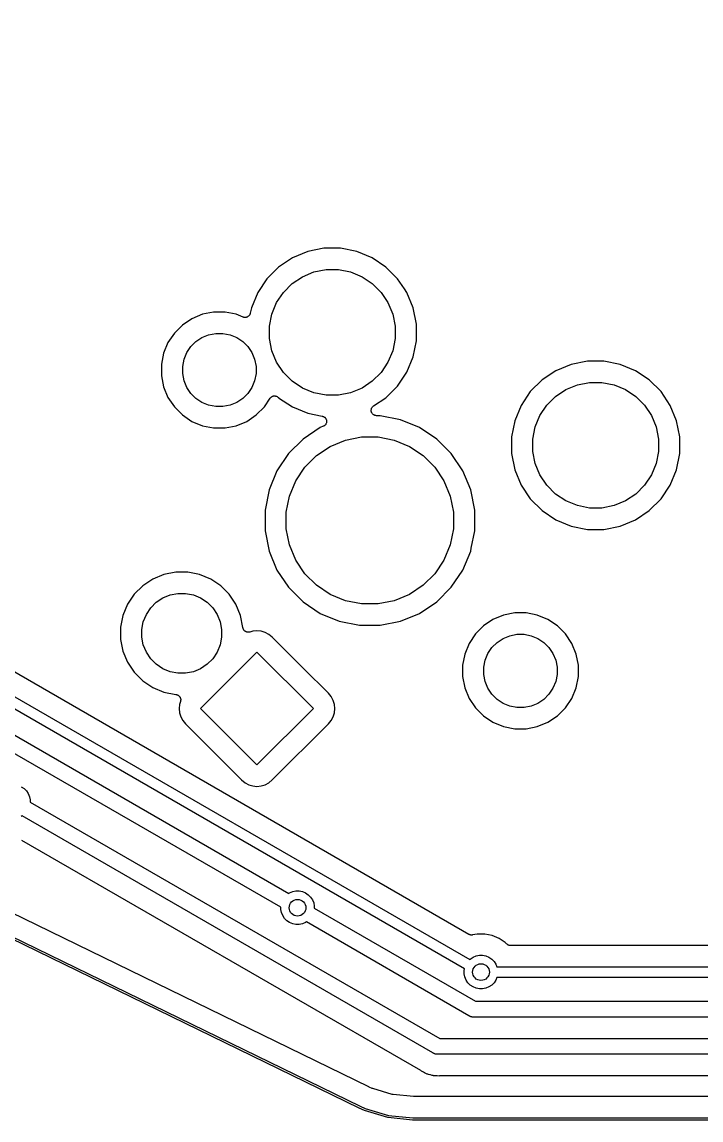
# Model space of a CAD drawing. Extents: x 0.5 to 11.2, y -6.4 to -1.8.
# Drawn here: x 4.519 to 5.157, y -6.359 to -5.327 of the extents above; entities that cross this region are included whole.
import ezdxf

# ---------------------------------------------------------------- set-up
doc = ezdxf.new("R2010")
doc.units = 0
doc.header["$MEASUREMENT"] = 0
doc.layers.add('BLACK', color=7, linetype='CONTINUOUS')

msp = doc.modelspace()

# ---------------------------------------------------------------- linework, layer by layer
at = {"layer": 'BLACK', "linetype": 'CONTINUOUS'}
for p, q in [((4.83538, -6.34811), (0.55714, -4.26134)), ((0.55808, -4.25961), (4.83618, -6.34631)), ((4.8445, -6.32811), (2.81071, -5.3361)), ((4.80231, -5.53987), (4.78704, -5.54291)), ((4.81788, -5.53987), (4.80231, -5.53987)), ((4.83315, -5.54291), (4.81788, -5.53987)), ((4.77265, -5.54887), (4.7597, -5.55752)), ((4.78704, -5.54291), (4.77265, -5.54887)), ((4.84754, -5.54887), (4.83315, -5.54291)), ((4.86049, -5.55752), (4.84754, -5.54887)), ((4.7597, -5.55752), (4.74869, -5.56853)), ((4.78212, -5.56659), (4.79287, -5.56214)), ((4.79287, -5.56214), (4.80428, -5.55987)), ((4.80428, -5.55987), (4.81591, -5.55987)), ((4.81591, -5.55987), (4.82732, -5.56214)), ((4.82732, -5.56214), (4.83807, -5.56659)), ((4.8715, -5.56853), (4.86049, -5.55752)), ((4.74869, -5.56853), (4.74004, -5.58148)), ((4.76422, -5.58128), (4.77245, -5.57305)), ((4.77245, -5.57305), (4.78212, -5.56659)), ((4.83807, -5.56659), (4.84774, -5.57305)), ((4.84774, -5.57305), (4.85597, -5.58128)), ((4.87787, -5.57807), (4.8715, -5.56853)), ((4.74004, -5.58148), (4.73408, -5.59586)), ((4.75776, -5.59095), (4.76422, -5.58128)), ((4.85597, -5.58128), (4.86243, -5.59095)), ((4.88015, -5.58148), (4.87787, -5.57807)), ((4.88611, -5.59586), (4.88015, -5.58148)), ((4.75331, -5.6017), (4.75776, -5.59095)), ((4.86243, -5.59095), (4.86688, -5.6017)), ((4.68815, -5.60192), (4.67824, -5.60603)), ((4.69867, -5.59983), (4.68815, -5.60192)), ((4.70939, -5.59983), (4.69867, -5.59983)), ((4.71991, -5.60192), (4.70939, -5.59983)), ((4.72626, -5.60455), (4.71991, -5.60192)), ((4.7309, -5.60412), (4.73048, -5.60434)), ((4.73092, -5.60411), (4.7309, -5.60412)), ((4.73093, -5.6041), (4.73092, -5.60411)), ((4.7313, -5.6038), (4.73093, -5.6041)), ((4.73167, -5.60351), (4.7313, -5.6038)), ((4.73168, -5.60349), (4.73167, -5.60351)), ((4.73169, -5.60349), (4.73168, -5.60349)), ((4.73199, -5.60312), (4.73169, -5.60349)), ((4.73229, -5.60276), (4.73199, -5.60312)), ((4.7323, -5.60275), (4.73229, -5.60276)), ((4.73231, -5.60273), (4.7323, -5.60275)), ((4.73253, -5.60232), (4.73231, -5.60273)), ((4.73276, -5.6019), (4.73253, -5.60232)), ((4.73277, -5.60189), (4.73276, -5.6019)), ((4.73278, -5.60188), (4.73277, -5.60189)), ((4.73291, -5.60143), (4.73278, -5.60188)), ((4.73306, -5.60098), (4.73291, -5.60143)), ((4.73307, -5.60095), (4.73306, -5.60098)), ((4.73408, -5.59586), (4.73307, -5.60091)), ((4.73307, -5.60091), (4.73307, -5.60094)), ((4.73307, -5.60094), (4.73307, -5.60095)), ((4.73307, -5.60095), (4.73307, -5.60095)), ((4.75104, -5.61311), (4.75331, -5.6017)), ((4.86688, -5.6017), (4.86915, -5.61311)), ((4.88915, -5.61114), (4.88611, -5.59586)), ((4.66932, -5.61199), (4.66174, -5.61957)), ((4.67824, -5.60603), (4.66932, -5.61199)), ((4.72671, -5.60469), (4.72626, -5.60455)), ((4.72716, -5.60483), (4.72671, -5.60469)), ((4.72718, -5.60483), (4.72716, -5.60483)), ((4.72719, -5.60483), (4.72718, -5.60483)), ((4.72766, -5.60488), (4.72719, -5.60483)), ((4.72813, -5.60493), (4.72766, -5.60488)), ((4.72815, -5.60493), (4.72813, -5.60493)), ((4.72816, -5.60493), (4.72815, -5.60493)), ((4.72863, -5.60489), (4.72816, -5.60493)), ((4.7291, -5.60484), (4.72863, -5.60489)), ((4.72912, -5.60484), (4.7291, -5.60484)), ((4.72913, -5.60484), (4.72912, -5.60484)), ((4.72958, -5.6047), (4.72913, -5.60484)), ((4.73004, -5.60457), (4.72958, -5.6047)), ((4.73005, -5.60456), (4.73004, -5.60457)), ((4.73007, -5.60456), (4.73005, -5.60456)), ((4.73048, -5.60434), (4.73007, -5.60456)), ((4.75104, -5.62474), (4.75104, -5.61311)), ((4.86915, -5.61311), (4.86915, -5.62474)), ((4.88915, -5.62671), (4.88915, -5.61114)), ((4.66174, -5.61957), (4.65578, -5.62849)), ((4.68207, -5.62752), (4.68771, -5.62375)), ((4.68771, -5.62375), (4.69398, -5.62115)), ((4.69398, -5.62115), (4.70064, -5.61983)), ((4.70064, -5.61983), (4.70742, -5.61983)), ((4.70742, -5.61983), (4.71408, -5.62115)), ((4.71408, -5.62115), (4.72035, -5.62375)), ((4.72035, -5.62375), (4.72599, -5.62752)), ((4.75331, -5.63615), (4.75104, -5.62474)), ((4.86915, -5.62474), (4.86688, -5.63615)), ((4.65578, -5.62849), (4.65167, -5.6384)), ((4.6735, -5.63796), (4.67727, -5.63232)), ((4.67727, -5.63232), (4.68207, -5.62752)), ((4.72599, -5.62752), (4.73079, -5.63232)), ((4.73079, -5.63232), (4.73456, -5.63796)), ((4.88611, -5.64198), (4.88915, -5.62671)), ((4.65167, -5.6384), (4.64958, -5.64892)), ((4.66958, -5.65089), (4.6709, -5.64423)), ((4.6709, -5.64423), (4.6735, -5.63796)), ((4.73456, -5.63796), (4.73715, -5.64423)), ((4.73715, -5.64423), (4.73848, -5.65089)), ((4.75776, -5.6469), (4.75331, -5.63615)), ((4.86688, -5.63615), (4.86243, -5.6469)), ((4.88015, -5.65637), (4.88611, -5.64198)), ((4.64958, -5.64892), (4.64958, -5.65964)), ((4.66958, -5.65767), (4.66958, -5.65089)), ((4.73848, -5.65089), (4.73848, -5.65767)), ((4.76422, -5.65657), (4.75776, -5.6469)), ((4.86243, -5.6469), (4.85597, -5.65657)), ((5.02014, -5.65493), (5.00719, -5.66358)), ((5.03452, -5.64897), (5.02014, -5.65493)), ((5.0498, -5.64593), (5.03452, -5.64897)), ((5.06537, -5.64593), (5.0498, -5.64593)), ((5.08064, -5.64897), (5.06537, -5.64593)), ((5.09503, -5.65493), (5.08064, -5.64897)), ((5.10798, -5.66358), (5.09503, -5.65493)), ((4.64958, -5.65964), (4.65167, -5.67016)), ((4.6709, -5.66433), (4.66958, -5.65767)), ((4.6735, -5.6706), (4.6709, -5.66433)), ((4.73715, -5.66433), (4.73456, -5.6706)), ((4.73848, -5.65767), (4.73715, -5.66433)), ((4.77245, -5.66479), (4.76422, -5.65657)), ((4.78212, -5.67126), (4.77245, -5.66479)), ((4.84774, -5.66479), (4.83807, -5.67126)), ((4.85597, -5.65657), (4.84774, -5.66479)), ((4.8715, -5.66932), (4.88015, -5.65637)), ((5.00719, -5.66358), (4.99618, -5.67459)), ((5.04036, -5.6682), (5.05177, -5.66593)), ((5.05177, -5.66593), (5.0634, -5.66593)), ((5.0634, -5.66593), (5.07481, -5.6682)), ((5.11899, -5.67459), (5.10798, -5.66358)), ((4.65167, -5.67016), (4.65578, -5.68007)), ((4.67727, -5.67624), (4.6735, -5.6706)), ((4.68207, -5.68104), (4.67727, -5.67624)), ((4.73079, -5.67624), (4.72599, -5.68104)), ((4.73456, -5.6706), (4.73079, -5.67624)), ((4.79287, -5.67571), (4.78212, -5.67126)), ((4.80428, -5.67798), (4.79287, -5.67571)), ((4.82732, -5.67571), (4.81591, -5.67798)), ((4.83807, -5.67126), (4.82732, -5.67571)), ((4.86049, -5.68033), (4.8715, -5.66932)), ((4.99618, -5.67459), (4.98752, -5.68754)), ((5.01994, -5.67912), (5.02961, -5.67265)), ((5.02961, -5.67265), (5.04036, -5.6682)), ((5.07481, -5.6682), (5.08556, -5.67265)), ((5.08556, -5.67265), (5.09523, -5.67912)), ((5.12764, -5.68754), (5.11899, -5.67459)), ((4.65578, -5.68007), (4.66174, -5.68899)), ((4.68771, -5.68481), (4.68207, -5.68104)), ((4.69398, -5.6874), (4.68771, -5.68481)), ((4.72035, -5.68481), (4.71408, -5.6874)), ((4.72599, -5.68104), (4.72035, -5.68481)), ((4.74632, -5.68899), (4.75176, -5.68084)), ((4.75176, -5.68084), (4.75179, -5.68081)), ((4.75179, -5.68081), (4.7518, -5.68079)), ((4.75179, -5.68081), (4.75179, -5.68081)), ((4.75179, -5.68081), (4.75179, -5.68081)), ((4.7518, -5.68079), (4.75211, -5.68042)), ((4.75211, -5.68042), (4.75241, -5.68006)), ((4.75241, -5.68006), (4.75242, -5.68005)), ((4.75242, -5.68005), (4.75243, -5.68004)), ((4.75243, -5.68004), (4.7528, -5.67974)), ((4.7528, -5.67974), (4.75317, -5.67945)), ((4.75317, -5.67945), (4.75318, -5.67944)), ((4.75318, -5.67944), (4.75319, -5.67943)), ((4.75319, -5.67943), (4.75361, -5.67921)), ((4.75361, -5.67921), (4.75403, -5.67899)), ((4.75403, -5.67899), (4.75405, -5.67899)), ((4.75405, -5.67899), (4.75406, -5.67898)), ((4.75406, -5.67898), (4.75452, -5.67885)), ((4.75452, -5.67885), (4.75497, -5.67871)), ((4.75497, -5.67871), (4.75498, -5.67871)), ((4.75498, -5.67871), (4.755, -5.67871)), ((4.755, -5.67871), (4.75547, -5.67867)), ((4.75547, -5.67867), (4.75594, -5.67862)), ((4.75594, -5.67862), (4.75595, -5.67862)), ((4.75595, -5.67862), (4.75597, -5.67862)), ((4.75597, -5.67862), (4.75644, -5.67867)), ((4.75644, -5.67867), (4.75691, -5.67872)), ((4.75691, -5.67872), (4.75692, -5.67872)), ((4.75692, -5.67872), (4.75694, -5.67873)), ((4.75694, -5.67873), (4.75739, -5.67887)), ((4.75739, -5.67887), (4.75784, -5.67901)), ((4.75784, -5.67901), (4.75786, -5.67901)), ((4.75786, -5.67901), (4.75787, -5.67902)), ((4.75787, -5.67902), (4.75829, -5.67924)), ((4.75829, -5.67924), (4.7587, -5.67947)), ((4.7587, -5.67947), (4.75871, -5.67948)), ((4.75871, -5.67948), (4.75873, -5.67948)), ((4.75873, -5.67948), (4.75909, -5.67978)), ((4.75909, -5.67978), (4.75946, -5.68009)), ((4.75946, -5.68009), (4.7597, -5.68033)), ((4.7597, -5.68033), (4.77265, -5.68898)), ((4.81591, -5.67798), (4.80428, -5.67798)), ((4.84895, -5.68804), (4.86049, -5.68033)), ((5.01171, -5.68734), (5.01994, -5.67912)), ((5.09523, -5.67912), (5.10345, -5.68734)), ((4.66174, -5.68899), (4.66932, -5.69657)), ((4.66932, -5.69657), (4.67824, -5.70253)), ((4.70064, -5.68873), (4.69398, -5.6874)), ((4.70742, -5.68873), (4.70064, -5.68873)), ((4.71408, -5.6874), (4.70742, -5.68873)), ((4.72982, -5.70253), (4.73874, -5.69657)), ((4.73874, -5.69657), (4.74632, -5.68899)), ((4.77265, -5.68898), (4.78704, -5.69494)), ((4.78704, -5.69494), (4.80078, -5.69767)), ((4.84672, -5.69216), (4.84677, -5.69169)), ((4.84672, -5.69217), (4.84672, -5.69216)), ((4.84672, -5.69218), (4.84672, -5.69217)), ((4.84677, -5.69266), (4.84672, -5.69218)), ((4.84677, -5.69169), (4.84682, -5.69121)), ((4.84681, -5.69314), (4.84677, -5.69266)), ((4.84681, -5.69315), (4.84681, -5.69314)), ((4.84681, -5.69314), (4.84681, -5.69314)), ((4.84695, -5.69362), (4.84681, -5.69315)), ((4.84682, -5.6912), (4.84683, -5.69119)), ((4.84682, -5.69121), (4.84682, -5.6912)), ((4.84683, -5.69119), (4.84697, -5.69073)), ((4.84709, -5.69407), (4.84695, -5.69362)), ((4.84697, -5.69073), (4.84711, -5.69027)), ((4.84709, -5.69408), (4.84709, -5.69407)), ((4.84732, -5.69451), (4.84709, -5.69408)), ((4.84709, -5.69408), (4.84709, -5.69408)), ((4.84711, -5.69026), (4.84735, -5.68983)), ((4.84711, -5.69027), (4.84711, -5.69026)), ((4.84711, -5.69027), (4.84711, -5.69027)), ((4.84754, -5.69494), (4.84732, -5.69451)), ((4.84735, -5.68983), (4.84757, -5.68941)), ((4.84755, -5.69495), (4.84754, -5.69494)), ((4.84754, -5.69494), (4.84754, -5.69494)), ((4.84785, -5.69532), (4.84755, -5.69495)), ((4.84757, -5.68941), (4.84758, -5.68941)), ((4.84758, -5.6894), (4.84789, -5.68903)), ((4.84758, -5.68941), (4.84758, -5.6894)), ((4.84815, -5.6957), (4.84785, -5.69532)), ((4.84789, -5.68903), (4.84819, -5.68866)), ((4.84816, -5.6957), (4.84815, -5.6957)), ((4.84816, -5.69571), (4.84816, -5.6957)), ((4.84853, -5.69602), (4.84816, -5.69571)), ((4.84819, -5.68866), (4.8482, -5.68866)), ((4.8482, -5.68865), (4.84857, -5.68835)), ((4.8482, -5.68866), (4.8482, -5.68865)), ((4.8489, -5.69633), (4.84853, -5.69602)), ((4.84857, -5.68835), (4.84895, -5.68804)), ((4.84891, -5.69633), (4.8489, -5.69633)), ((4.8489, -5.69633), (4.8489, -5.69633)), ((4.84934, -5.69657), (4.84891, -5.69633)), ((4.84975, -5.6968), (4.84934, -5.69657)), ((4.84976, -5.6968), (4.84975, -5.6968)), ((4.84977, -5.6968), (4.84976, -5.6968)), ((4.85022, -5.69694), (4.84977, -5.6968)), ((4.85068, -5.69709), (4.85022, -5.69694)), ((4.85069, -5.69709), (4.85068, -5.69709)), ((4.8507, -5.69709), (4.85069, -5.69709)), ((4.85117, -5.69714), (4.8507, -5.69709)), ((4.85165, -5.6972), (4.85117, -5.69714)), ((4.98752, -5.68754), (4.98156, -5.70193)), ((5.0008, -5.70776), (5.00525, -5.69702)), ((5.00525, -5.69702), (5.01171, -5.68734)), ((5.10345, -5.68734), (5.10992, -5.69702)), ((5.10992, -5.69702), (5.11437, -5.70776)), ((5.1336, -5.70193), (5.12764, -5.68754)), ((4.67824, -5.70253), (4.68815, -5.70663)), ((4.68815, -5.70663), (4.69867, -5.70873)), ((4.70939, -5.70873), (4.71991, -5.70663)), ((4.71991, -5.70663), (4.72982, -5.70253)), ((4.80171, -5.7072), (4.79879, -5.70841)), ((4.80078, -5.69767), (4.80084, -5.69769)), ((4.80084, -5.69769), (4.80084, -5.69769)), ((4.80084, -5.69769), (4.80084, -5.69769)), ((4.80084, -5.69769), (4.80085, -5.69769)), ((4.80085, -5.69769), (4.80131, -5.69784)), ((4.80131, -5.69784), (4.80177, -5.69798)), ((4.80172, -5.7072), (4.80171, -5.7072)), ((4.80171, -5.7072), (4.80171, -5.7072)), ((4.80171, -5.7072), (4.80171, -5.7072)), ((4.80214, -5.70697), (4.80172, -5.7072)), ((4.80177, -5.69798), (4.80177, -5.69798)), ((4.80177, -5.69798), (4.80178, -5.69798)), ((4.80178, -5.69798), (4.8022, -5.69822)), ((4.80257, -5.70675), (4.80214, -5.70697)), ((4.8022, -5.69822), (4.80262, -5.69845)), ((4.80258, -5.70674), (4.80257, -5.70674)), ((4.80257, -5.70674), (4.80257, -5.70675)), ((4.80296, -5.70643), (4.80258, -5.70674)), ((4.80262, -5.69845), (4.80263, -5.69845)), ((4.80263, -5.69845), (4.80263, -5.69846)), ((4.80263, -5.69846), (4.803, -5.69876)), ((4.80333, -5.70613), (4.80296, -5.70643)), ((4.803, -5.69876), (4.80337, -5.69907)), ((4.80334, -5.70612), (4.80333, -5.70612)), ((4.80333, -5.70612), (4.80333, -5.70613)), ((4.80364, -5.70575), (4.80334, -5.70612)), ((4.80337, -5.69907), (4.80338, -5.69908)), ((4.80338, -5.69908), (4.80338, -5.69908)), ((4.80338, -5.69908), (4.80368, -5.69946)), ((4.80395, -5.70538), (4.80364, -5.70575)), ((4.80368, -5.69946), (4.80399, -5.69983)), ((4.80396, -5.70537), (4.80395, -5.70537)), ((4.80395, -5.70537), (4.80395, -5.70538)), ((4.80418, -5.70495), (4.80396, -5.70537)), ((4.80399, -5.69983), (4.80399, -5.69984)), ((4.80399, -5.69984), (4.80399, -5.69984)), ((4.80399, -5.69984), (4.80421, -5.70027)), ((4.80441, -5.70452), (4.80418, -5.70495)), ((4.80421, -5.70027), (4.80444, -5.7007)), ((4.80442, -5.70451), (4.80441, -5.70452)), ((4.80456, -5.70405), (4.80442, -5.70451)), ((4.80442, -5.70451), (4.80442, -5.70451)), ((4.80444, -5.7007), (4.80444, -5.7007)), ((4.80444, -5.7007), (4.80444, -5.70071)), ((4.80444, -5.70071), (4.80458, -5.70117)), ((4.8047, -5.70359), (4.80456, -5.70405)), ((4.80458, -5.70117), (4.80472, -5.70163)), ((4.80471, -5.70358), (4.8047, -5.70358)), ((4.8047, -5.70358), (4.8047, -5.70359)), ((4.80476, -5.70309), (4.80471, -5.70358)), ((4.80472, -5.70163), (4.80472, -5.70164)), ((4.80472, -5.70164), (4.80472, -5.70165)), ((4.80472, -5.70165), (4.80476, -5.70211)), ((4.80476, -5.70211), (4.80481, -5.7026)), ((4.80481, -5.70262), (4.80476, -5.70309)), ((4.80481, -5.7026), (4.80481, -5.70261)), ((4.80481, -5.70261), (4.80481, -5.70262)), ((4.85167, -5.6972), (4.85165, -5.6972)), ((4.85172, -5.6972), (4.85167, -5.6972)), ((4.85167, -5.6972), (4.85167, -5.6972)), ((4.85167, -5.6972), (4.85167, -5.6972)), ((4.85515, -5.6972), (4.85172, -5.6972)), ((4.87418, -5.70098), (4.85515, -5.6972)), ((4.89211, -5.70841), (4.87418, -5.70098)), ((4.98156, -5.70193), (4.97853, -5.7172)), ((5.13664, -5.7172), (5.1336, -5.70193)), ((4.69867, -5.70873), (4.70939, -5.70873)), ((4.79879, -5.70841), (4.78266, -5.71919)), ((4.82255, -5.72022), (4.83772, -5.7172)), ((4.83772, -5.7172), (4.85318, -5.7172)), ((4.85318, -5.7172), (4.86835, -5.72022)), ((4.90824, -5.71919), (4.89211, -5.70841)), ((4.97853, -5.7172), (4.97853, -5.73278)), ((4.99853, -5.71917), (5.0008, -5.70776)), ((5.11437, -5.70776), (5.11664, -5.71917)), ((5.13664, -5.73278), (5.13664, -5.7172)), ((4.78266, -5.71919), (4.76894, -5.73291)), ((4.79541, -5.73472), (4.80827, -5.72613)), ((4.80827, -5.72613), (4.82255, -5.72022)), ((4.86835, -5.72022), (4.88263, -5.72613)), ((4.88263, -5.72613), (4.89549, -5.73472)), ((4.9093, -5.72025), (4.90824, -5.71919)), ((4.92196, -5.73291), (4.9093, -5.72025)), ((4.99853, -5.73081), (4.99853, -5.71917)), ((5.11664, -5.71917), (5.11664, -5.73081)), ((4.76894, -5.73291), (4.75816, -5.74904)), ((4.78448, -5.74566), (4.79541, -5.73472)), ((4.89549, -5.73472), (4.90642, -5.74566)), ((4.93274, -5.74904), (4.92196, -5.73291)), ((4.97853, -5.73278), (4.98156, -5.74805)), ((5.0008, -5.74221), (4.99853, -5.73081)), ((5.11664, -5.73081), (5.11437, -5.74221)), ((5.1336, -5.74805), (5.13664, -5.73278)), ((4.77588, -5.75852), (4.78448, -5.74566)), ((4.90642, -5.74566), (4.91502, -5.75852)), ((4.98156, -5.74805), (4.98752, -5.76244)), ((5.00525, -5.75296), (5.0008, -5.74221)), ((5.11437, -5.74221), (5.10992, -5.75296)), ((5.12764, -5.76244), (5.1336, -5.74805)), ((4.75816, -5.74904), (4.75074, -5.76697)), ((4.76997, -5.7728), (4.77588, -5.75852)), ((4.91502, -5.75852), (4.92093, -5.7728)), ((4.94016, -5.76697), (4.93274, -5.74904)), ((5.01171, -5.76263), (5.00525, -5.75296)), ((5.10992, -5.75296), (5.10345, -5.76263)), ((4.75074, -5.76697), (4.74695, -5.786)), ((4.94395, -5.786), (4.94016, -5.76697)), ((4.98752, -5.76244), (4.99618, -5.77538)), ((5.01994, -5.77086), (5.01171, -5.76263)), ((5.10345, -5.76263), (5.09523, -5.77086)), ((5.11899, -5.77538), (5.12764, -5.76244)), ((4.76695, -5.78797), (4.76997, -5.7728)), ((4.92093, -5.7728), (4.92395, -5.78797)), ((4.99618, -5.77538), (5.00719, -5.7864)), ((5.02961, -5.77732), (5.01994, -5.77086)), ((5.04036, -5.78177), (5.02961, -5.77732)), ((5.08556, -5.77732), (5.07481, -5.78177)), ((5.09523, -5.77086), (5.08556, -5.77732)), ((5.10798, -5.7864), (5.11899, -5.77538)), ((4.14842, -5.78782), (4.76926, -6.14626)), ((4.74695, -5.786), (4.74695, -5.8054)), ((4.76695, -5.80343), (4.76695, -5.78797)), ((4.92395, -5.78797), (4.92395, -5.80343)), ((4.94395, -5.8054), (4.94395, -5.786)), ((5.00719, -5.7864), (5.02014, -5.79505)), ((5.05177, -5.78404), (5.04036, -5.78177)), ((5.0634, -5.78404), (5.05177, -5.78404)), ((5.07481, -5.78177), (5.0634, -5.78404)), ((5.09503, -5.79505), (5.10798, -5.7864)), ((5.02014, -5.79505), (5.03452, -5.80101)), ((5.08064, -5.80101), (5.09503, -5.79505)), ((4.76176, -6.15925), (4.14093, -5.80081)), ((4.74695, -5.8054), (4.75074, -5.82443)), ((4.76997, -5.8186), (4.76695, -5.80343)), ((4.92395, -5.80343), (4.92093, -5.8186)), ((4.94069, -5.8218), (4.94395, -5.8054)), ((5.03452, -5.80101), (5.0498, -5.80404)), ((5.0498, -5.80404), (5.06537, -5.80404)), ((5.06537, -5.80404), (5.08064, -5.80101)), ((4.77588, -5.83288), (4.76997, -5.8186)), ((4.92093, -5.8186), (4.91502, -5.83288)), ((4.75074, -5.82443), (4.75816, -5.84236)), ((4.93274, -5.84236), (4.94016, -5.82443)), ((4.94016, -5.82443), (4.94069, -5.8218)), ((4.94069, -5.8218), (4.94069, -5.8218)), ((4.29614, -5.83699), (4.93937, -6.20836)), ((4.78448, -5.84574), (4.77588, -5.83288)), ((4.91502, -5.83288), (4.90642, -5.84574)), ((4.9344, -6.21703), (4.29116, -5.84566)), ((4.64144, -5.85081), (4.63202, -5.8571)), ((4.6519, -5.84648), (4.64144, -5.85081)), ((4.66301, -5.84427), (4.6519, -5.84648)), ((4.67434, -5.84427), (4.66301, -5.84427)), ((4.68545, -5.84648), (4.67434, -5.84427)), ((4.69591, -5.85081), (4.68545, -5.84648)), ((4.70533, -5.8571), (4.69591, -5.85081)), ((4.75816, -5.84236), (4.76894, -5.85849)), ((4.79541, -5.85667), (4.78448, -5.84574)), ((4.90642, -5.84574), (4.89549, -5.85667)), ((4.92196, -5.85849), (4.93274, -5.84236)), ((4.63202, -5.8571), (4.62401, -5.86511)), ((4.71334, -5.86511), (4.70533, -5.8571)), ((4.76894, -5.85849), (4.78266, -5.87221)), ((4.80827, -5.86527), (4.79541, -5.85667)), ((4.89549, -5.85667), (4.88263, -5.86527)), ((4.90824, -5.87221), (4.92196, -5.85849)), ((4.62401, -5.86511), (4.61772, -5.87453)), ((4.63955, -5.87786), (4.64477, -5.87264)), ((4.64477, -5.87264), (4.65091, -5.86853)), ((4.65091, -5.86853), (4.65773, -5.86571)), ((4.65773, -5.86571), (4.66498, -5.86427)), ((4.66498, -5.86427), (4.67237, -5.86427)), ((4.67237, -5.86427), (4.67961, -5.86571)), ((4.67961, -5.86571), (4.68644, -5.86853)), ((4.68644, -5.86853), (4.69258, -5.87264)), ((4.69258, -5.87264), (4.6978, -5.87786)), ((4.71963, -5.87453), (4.71334, -5.86511)), ((4.78266, -5.87221), (4.79879, -5.88299)), ((4.82255, -5.87118), (4.80827, -5.86527)), ((4.83772, -5.8742), (4.82255, -5.87118)), ((4.86835, -5.87118), (4.85318, -5.8742)), ((4.88263, -5.86527), (4.86835, -5.87118)), ((4.89211, -5.88299), (4.90824, -5.87221)), ((4.61772, -5.87453), (4.61338, -5.88499)), ((4.63544, -5.884), (4.63955, -5.87786)), ((4.6978, -5.87786), (4.70191, -5.884)), ((4.72396, -5.88499), (4.71963, -5.87453)), ((4.85318, -5.8742), (4.83772, -5.8742)), ((4.98151, -5.88267), (4.97099, -5.88476)), ((4.99223, -5.88267), (4.98151, -5.88267)), ((5.00275, -5.88476), (4.99223, -5.88267)), ((4.61338, -5.88499), (4.61117, -5.8961)), ((4.63117, -5.89807), (4.63261, -5.89083)), ((4.63261, -5.89083), (4.63544, -5.884)), ((4.70191, -5.884), (4.70473, -5.89083)), ((4.70473, -5.89083), (4.70617, -5.89807)), ((4.72619, -5.89621), (4.72396, -5.88499)), ((4.79879, -5.88299), (4.81672, -5.89041)), ((4.81672, -5.89041), (4.83575, -5.8942)), ((4.85515, -5.8942), (4.87418, -5.89041)), ((4.87418, -5.89041), (4.89211, -5.88299)), ((4.96108, -5.88887), (4.95216, -5.89483)), ((4.97099, -5.88476), (4.96108, -5.88887)), ((5.01266, -5.88887), (5.00275, -5.88476)), ((5.02158, -5.89483), (5.01266, -5.88887)), ((4.93844, -6.18472), (4.44518, -5.89994)), ((4.61117, -5.8961), (4.61117, -5.90743)), ((4.63117, -5.90546), (4.63117, -5.89807)), ((4.70617, -5.89807), (4.70617, -5.90546)), ((4.72619, -5.89627), (4.72619, -5.89621)), ((4.72624, -5.89652), (4.72619, -5.89627)), ((4.72627, -5.89678), (4.72624, -5.89652)), ((4.72634, -5.897), (4.72627, -5.89678)), ((4.72638, -5.89723), (4.72634, -5.897)), ((4.72648, -5.89747), (4.72638, -5.89723)), ((4.72655, -5.89771), (4.72648, -5.89747)), ((4.72666, -5.89792), (4.72655, -5.89771)), ((4.72675, -5.89813), (4.72666, -5.89792)), ((4.72689, -5.89835), (4.72675, -5.89813)), ((4.72701, -5.89858), (4.72689, -5.89835)), ((4.72715, -5.89875), (4.72701, -5.89858)), ((4.72728, -5.89895), (4.72715, -5.89875)), ((4.72746, -5.89913), (4.72728, -5.89895)), ((4.72763, -5.89933), (4.72746, -5.89913)), ((4.7278, -5.89948), (4.72763, -5.89933)), ((4.72796, -5.89964), (4.7278, -5.89948)), ((4.72818, -5.89979), (4.72796, -5.89964)), ((4.72838, -5.89995), (4.72818, -5.89979)), ((4.72858, -5.90006), (4.72838, -5.89995)), ((4.72877, -5.90019), (4.72858, -5.90006)), ((4.72901, -5.9003), (4.72877, -5.90019)), ((4.72924, -5.90042), (4.72901, -5.9003)), ((4.72946, -5.90049), (4.72924, -5.90042)), ((4.72967, -5.90058), (4.72946, -5.90049)), ((4.72992, -5.90063), (4.72967, -5.90058)), ((4.73017, -5.90071), (4.72992, -5.90063)), ((4.7304, -5.90073), (4.73017, -5.90071)), ((4.73062, -5.90078), (4.7304, -5.90073)), ((4.73088, -5.90078), (4.73062, -5.90078)), ((4.73114, -5.90081), (4.73088, -5.90078)), ((4.73137, -5.90079), (4.73114, -5.90081)), ((4.7316, -5.90079), (4.73137, -5.90079)), ((4.73185, -5.90074), (4.7316, -5.90079)), ((4.73211, -5.90072), (4.73185, -5.90074)), ((4.73233, -5.90066), (4.73211, -5.90072)), ((4.73256, -5.90061), (4.73233, -5.90066)), ((4.73262, -5.90059), (4.73256, -5.90061)), ((4.73546, -5.89973), (4.73262, -5.90059)), ((4.73938, -5.89935), (4.73546, -5.89973)), ((4.7433, -5.89973), (4.73938, -5.89935)), ((4.74707, -5.90088), (4.7433, -5.89973)), ((4.75055, -5.90273), (4.74707, -5.90088)), ((4.75379, -5.90539), (4.75055, -5.90273)), ((4.83575, -5.8942), (4.85515, -5.8942)), ((4.94458, -5.90241), (4.93862, -5.91133)), ((4.95216, -5.89483), (4.94458, -5.90241)), ((4.97682, -5.904), (4.98348, -5.90267)), ((4.98348, -5.90267), (4.99026, -5.90267)), ((4.99026, -5.90267), (4.99692, -5.904)), ((5.02916, -5.90241), (5.02158, -5.89483)), ((5.03512, -5.91133), (5.02916, -5.90241)), ((4.61117, -5.90743), (4.61338, -5.91854)), ((4.63261, -5.9127), (4.63117, -5.90546)), ((4.63544, -5.91953), (4.63261, -5.9127)), ((4.70473, -5.9127), (4.70191, -5.91953)), ((4.70617, -5.90546), (4.70473, -5.9127)), ((4.78319, -5.9348), (4.75379, -5.90539)), ((4.93862, -5.91133), (4.93452, -5.92124)), ((4.96011, -5.91516), (4.96491, -5.91036)), ((4.96491, -5.91036), (4.97055, -5.90659)), ((4.97055, -5.90659), (4.97682, -5.904)), ((4.99692, -5.904), (5.00319, -5.90659)), ((5.00319, -5.90659), (5.00883, -5.91036)), ((5.00883, -5.91036), (5.01363, -5.91516)), ((5.03923, -5.92124), (5.03512, -5.91133)), ((4.61338, -5.91854), (4.61772, -5.929)), ((4.63955, -5.92567), (4.63544, -5.91953)), ((4.68635, -5.97248), (4.73938, -5.91944)), ((4.70191, -5.91953), (4.6978, -5.92567)), ((4.73938, -5.91944), (4.79242, -5.97248)), ((4.93452, -5.92124), (4.93242, -5.93176)), ((4.95375, -5.92707), (4.95634, -5.9208)), ((4.95634, -5.9208), (4.96011, -5.91516)), ((5.01363, -5.91516), (5.0174, -5.9208)), ((5.0174, -5.9208), (5.02, -5.92707)), ((5.04132, -5.93176), (5.03923, -5.92124)), ((4.61772, -5.929), (4.62401, -5.93842)), ((4.64477, -5.93089), (4.63955, -5.92567)), ((4.65091, -5.935), (4.64477, -5.93089)), ((4.69258, -5.93089), (4.68644, -5.935)), ((4.6978, -5.92567), (4.69258, -5.93089)), ((4.93242, -5.93176), (4.93242, -5.94248)), ((4.95242, -5.93373), (4.95375, -5.92707)), ((4.95242, -5.94051), (4.95242, -5.93373)), ((5.02, -5.92707), (5.02132, -5.93373)), ((5.02132, -5.93373), (5.02132, -5.94051)), ((5.04132, -5.94248), (5.04132, -5.93176)), ((4.62401, -5.93842), (4.63202, -5.94643)), ((4.65773, -5.93782), (4.65091, -5.935)), ((4.66498, -5.93927), (4.65773, -5.93782)), ((4.67237, -5.93927), (4.66498, -5.93927)), ((4.67961, -5.93782), (4.67237, -5.93927)), ((4.68644, -5.935), (4.67961, -5.93782)), ((4.7832, -5.9348), (4.78319, -5.9348)), ((4.80647, -5.95808), (4.7832, -5.9348)), ((4.93242, -5.94248), (4.93452, -5.953)), ((4.95375, -5.94717), (4.95242, -5.94051)), ((5.02132, -5.94051), (5.02, -5.94717)), ((5.03923, -5.953), (5.04132, -5.94248)), ((4.63202, -5.94643), (4.64144, -5.95272)), ((4.64144, -5.95272), (4.6519, -5.95706)), ((4.93452, -5.953), (4.93862, -5.96291)), ((4.95634, -5.95344), (4.95375, -5.94717)), ((4.96011, -5.95908), (4.95634, -5.95344)), ((5.0174, -5.95344), (5.01363, -5.95908)), ((5.02, -5.94717), (5.0174, -5.95344)), ((5.03512, -5.96291), (5.03923, -5.953)), ((4.6519, -5.95706), (4.66315, -5.95929)), ((4.66315, -5.95929), (4.66325, -5.95929)), ((4.66325, -5.95929), (4.6635, -5.95935)), ((4.6635, -5.95935), (4.66376, -5.95937)), ((4.66376, -5.95937), (4.66398, -5.95944)), ((4.66398, -5.95944), (4.6642, -5.95949)), ((4.6642, -5.95949), (4.66444, -5.95959)), ((4.66444, -5.95959), (4.66469, -5.95967)), ((4.66469, -5.95967), (4.66489, -5.95978)), ((4.66489, -5.95978), (4.6651, -5.95987)), ((4.6651, -5.95987), (4.66532, -5.96002)), ((4.66532, -5.96002), (4.66554, -5.96014)), ((4.66554, -5.96014), (4.66572, -5.96029)), ((4.66572, -5.96029), (4.66591, -5.96042)), ((4.66591, -5.96042), (4.66609, -5.9606)), ((4.66609, -5.9606), (4.66629, -5.96077)), ((4.66629, -5.96077), (4.66643, -5.96095)), ((4.66643, -5.96095), (4.6666, -5.96111)), ((4.6666, -5.96111), (4.66674, -5.96133)), ((4.66674, -5.96133), (4.6669, -5.96153)), ((4.6669, -5.96153), (4.66701, -5.96173)), ((4.66701, -5.96173), (4.66713, -5.96192)), ((4.66713, -5.96192), (4.66723, -5.96216)), ((4.66723, -5.96216), (4.66735, -5.96239)), ((4.66735, -5.96239), (4.66742, -5.96261)), ((4.66742, -5.96261), (4.66751, -5.96283)), ((4.66755, -5.96549), (4.6675, -5.96572)), ((4.66751, -5.96283), (4.66756, -5.96308)), ((4.66761, -5.96527), (4.66755, -5.96549)), ((4.66756, -5.96308), (4.66763, -5.96333)), ((4.66764, -5.96501), (4.66761, -5.96527)), ((4.66763, -5.96333), (4.66765, -5.96356)), ((4.66769, -5.96476), (4.66764, -5.96501)), ((4.66765, -5.96356), (4.66769, -5.96378)), ((4.66769, -5.96378), (4.66769, -5.96404)), ((4.66769, -5.96404), (4.66772, -5.9643)), ((4.66772, -5.9643), (4.66769, -5.96453)), ((4.66769, -5.96453), (4.66769, -5.96476)), ((4.80913, -5.96131), (4.80647, -5.95808)), ((4.81098, -5.96479), (4.80913, -5.96131)), ((4.81213, -5.96856), (4.81098, -5.96479)), ((4.93862, -5.96291), (4.94458, -5.97183)), ((4.96491, -5.96388), (4.96011, -5.95908)), ((4.97055, -5.96765), (4.96491, -5.96388)), ((5.00883, -5.96388), (5.00319, -5.96765)), ((5.01363, -5.95908), (5.00883, -5.96388)), ((5.02916, -5.97183), (5.03512, -5.96291)), ((4.66664, -5.96856), (4.66625, -5.97248)), ((4.66625, -5.97248), (4.66664, -5.9764)), ((4.6675, -5.96572), (4.66664, -5.96856)), ((4.73938, -6.02551), (4.68635, -5.97248)), ((4.79242, -5.97248), (4.73938, -6.02551)), ((4.81251, -5.97248), (4.81213, -5.96856)), ((4.81213, -5.9764), (4.81251, -5.97248)), ((4.94458, -5.97183), (4.95216, -5.97941)), ((4.97682, -5.97025), (4.97055, -5.96765)), ((4.98348, -5.97157), (4.97682, -5.97025)), ((4.99026, -5.97157), (4.98348, -5.97157)), ((4.99692, -5.97025), (4.99026, -5.97157)), ((5.00319, -5.96765), (4.99692, -5.97025)), ((5.02158, -5.97941), (5.02916, -5.97183)), ((4.66664, -5.9764), (4.66778, -5.98017)), ((4.66778, -5.98017), (4.66964, -5.98364)), ((4.66964, -5.98364), (4.6723, -5.98688)), ((4.80647, -5.98688), (4.80913, -5.98364)), ((4.80913, -5.98364), (4.81098, -5.98017)), ((4.81098, -5.98017), (4.81213, -5.9764)), ((4.95216, -5.97941), (4.96108, -5.98537)), ((4.96108, -5.98537), (4.97099, -5.98948)), ((5.00275, -5.98948), (5.01266, -5.98537)), ((5.01266, -5.98537), (5.02158, -5.97941)), ((4.6723, -5.98688), (4.72498, -6.03956)), ((4.75379, -6.03956), (4.80647, -5.98688)), ((4.97099, -5.98948), (4.98151, -5.99157)), ((4.98151, -5.99157), (4.99223, -5.99157)), ((4.99223, -5.99157), (5.00275, -5.98948)), ((4.51799, -6.04595), (4.52057, -6.04767)), ((4.52057, -6.04767), (4.52276, -6.04987)), ((4.72498, -6.03956), (4.72822, -6.04222)), ((4.72822, -6.04222), (4.73169, -6.04408)), ((4.73169, -6.04408), (4.73546, -6.04522)), ((4.73546, -6.04522), (4.73938, -6.04561)), ((4.73938, -6.04561), (4.7433, -6.04522)), ((4.7433, -6.04522), (4.74707, -6.04408)), ((4.74707, -6.04408), (4.75055, -6.04222)), ((4.75055, -6.04222), (4.75379, -6.03956)), ((4.52276, -6.04987), (4.52449, -6.05245)), ((4.52449, -6.05245), (4.52568, -6.05531)), ((4.52568, -6.05531), (4.52628, -6.05836)), ((4.52628, -6.05836), (4.52628, -6.06034)), ((4.52628, -6.06034), (4.91103, -6.28247)), ((4.51879, -6.07333), (4.51799, -6.07386)), ((4.90474, -6.29616), (4.51879, -6.07333)), ((4.51821, -6.09609), (4.89296, -6.31246)), ((4.76926, -6.14626), (4.77005, -6.14573)), ((4.77005, -6.14573), (4.77292, -6.14454)), ((4.77292, -6.14454), (4.77596, -6.14394)), ((4.77596, -6.14394), (4.77906, -6.14394)), ((4.77906, -6.14394), (4.78211, -6.14454)), ((4.78211, -6.14454), (4.78497, -6.14573)), ((4.78497, -6.14573), (4.78755, -6.14745)), ((4.78755, -6.14745), (4.78974, -6.14965)), ((4.78974, -6.14965), (4.79147, -6.15223)), ((4.76176, -6.16124), (4.76176, -6.15925)), ((4.76237, -6.16428), (4.76176, -6.16124)), ((4.79147, -6.15223), (4.79266, -6.15509)), ((4.79266, -6.15509), (4.79326, -6.15813)), ((4.79326, -6.15813), (4.79326, -6.16012)), ((4.79326, -6.16012), (4.94456, -6.24747)), ((4.76356, -6.16714), (4.76237, -6.16428)), ((4.76528, -6.16972), (4.76356, -6.16714)), ((4.76747, -6.17192), (4.76528, -6.16972)), ((4.77005, -6.17364), (4.76747, -6.17192)), ((4.77292, -6.17483), (4.77005, -6.17364)), ((4.77596, -6.17543), (4.77292, -6.17483)), ((4.77906, -6.17543), (4.77596, -6.17543)), ((4.78211, -6.17483), (4.77906, -6.17543)), ((4.78497, -6.17364), (4.78211, -6.17483)), ((4.78577, -6.17311), (4.78497, -6.17364)), ((4.93827, -6.26116), (4.78577, -6.17311)), ((4.93871, -6.18485), (4.93844, -6.18472)), ((4.93897, -6.18499), (4.93871, -6.18485)), ((4.93915, -6.18505), (4.93897, -6.18499)), ((4.93932, -6.18513), (4.93915, -6.18505)), ((4.93961, -6.18519), (4.93932, -6.18513)), ((4.9399, -6.18528), (4.93961, -6.18519)), ((4.94009, -6.18531), (4.9399, -6.18528)), ((4.94027, -6.18535), (4.94009, -6.18531)), ((4.94057, -6.18536), (4.94027, -6.18535)), ((4.94087, -6.18539), (4.94057, -6.18536)), ((4.94106, -6.18538), (4.94087, -6.18539)), ((4.94125, -6.18538), (4.94106, -6.18538)), ((4.94154, -6.18533), (4.94125, -6.18538)), ((4.94184, -6.18531), (4.94154, -6.18533)), ((4.94191, -6.1853), (4.94184, -6.18531)), ((4.94631, -6.18442), (4.94191, -6.1853)), ((4.95335, -6.18442), (4.94631, -6.18442)), ((4.96026, -6.1858), (4.95335, -6.18442)), ((4.96676, -6.18849), (4.96026, -6.1858)), ((4.97262, -6.1924), (4.96676, -6.18849)), ((4.97392, -6.1937), (4.97262, -6.1924)), ((4.97428, -6.194), (4.97392, -6.1937)), ((4.97463, -6.19429), (4.97428, -6.194)), ((4.97466, -6.19431), (4.97463, -6.19429)), ((4.97468, -6.19432), (4.97466, -6.19431)), ((4.97508, -6.19454), (4.97468, -6.19432)), ((4.97549, -6.19476), (4.97508, -6.19454)), ((4.97551, -6.19477), (4.97549, -6.19476)), ((4.97554, -6.19479), (4.97551, -6.19477)), ((4.97598, -6.19492), (4.97554, -6.19479)), ((4.97642, -6.19506), (4.97598, -6.19492)), ((4.97644, -6.19506), (4.97642, -6.19506)), ((4.97647, -6.19507), (4.97644, -6.19506)), ((4.97693, -6.19512), (4.97647, -6.19507)), ((4.97739, -6.19517), (4.97693, -6.19512)), ((4.97744, -6.19517), (4.97739, -6.19517)), ((4.97746, -6.19517), (4.97744, -6.19517)), ((4.97744, -6.19517), (4.97744, -6.19517)), ((4.97744, -6.19517), (4.97744, -6.19517)), ((5.51612, -6.19517), (4.97746, -6.19517)), ((4.93937, -6.20836), (4.93979, -6.20794)), ((4.93979, -6.20794), (4.94237, -6.20621)), ((4.94237, -6.20621), (4.94524, -6.20503)), ((4.94524, -6.20503), (4.94828, -6.20442)), ((4.94828, -6.20442), (4.95138, -6.20442)), ((4.95138, -6.20442), (4.95442, -6.20503)), ((4.95442, -6.20503), (4.95729, -6.20621)), ((4.95729, -6.20621), (4.95987, -6.20794)), ((4.95987, -6.20794), (4.96206, -6.21013)), ((4.96206, -6.21013), (4.96379, -6.21271)), ((4.96379, -6.21271), (4.96481, -6.21517)), ((4.93408, -6.21862), (4.9344, -6.21703)), ((4.93408, -6.22172), (4.93408, -6.21862)), ((4.93469, -6.22476), (4.93408, -6.22172)), ((4.96481, -6.21517), (5.52878, -6.21517)), ((4.93588, -6.22763), (4.93469, -6.22476)), ((4.9376, -6.23021), (4.93588, -6.22763)), ((4.93979, -6.2324), (4.9376, -6.23021)), ((4.94237, -6.23412), (4.93979, -6.2324)), ((4.95987, -6.2324), (4.95729, -6.23412)), ((4.96206, -6.23021), (4.95987, -6.2324)), ((4.96379, -6.22763), (4.96206, -6.23021)), ((4.96481, -6.22517), (4.96379, -6.22763)), ((5.52878, -6.22517), (4.96481, -6.22517)), ((4.94524, -6.23531), (4.94237, -6.23412)), ((4.94828, -6.23592), (4.94524, -6.23531)), ((4.95138, -6.23592), (4.94828, -6.23592)), ((4.95442, -6.23531), (4.95138, -6.23592)), ((4.95729, -6.23412), (4.95442, -6.23531)), ((4.94456, -6.24747), (5.86722, -6.24747)), ((4.93837, -6.26124), (4.93827, -6.26116)), ((4.93891, -6.26153), (4.93837, -6.26124)), ((4.93912, -6.26165), (4.93891, -6.26153)), ((4.93923, -6.2617), (4.93912, -6.26165)), ((4.93967, -6.26194), (4.93923, -6.2617)), ((4.93991, -6.26201), (4.93967, -6.26194)), ((4.94013, -6.26211), (4.93991, -6.26201)), ((4.94061, -6.26222), (4.94013, -6.26211)), ((4.94108, -6.26236), (4.94061, -6.26222)), ((4.94133, -6.26239), (4.94108, -6.26236)), ((4.94157, -6.26244), (4.94133, -6.26239)), ((4.94206, -6.26246), (4.94157, -6.26244)), ((4.94219, -6.26247), (4.94206, -6.26246)), ((4.94243, -6.26247), (4.94219, -6.26247)), ((4.94305, -6.26249), (4.94243, -6.26247)), ((4.94317, -6.26247), (4.94305, -6.26249)), ((5.86722, -6.26247), (4.94317, -6.26247)), ((4.91103, -6.28247), (5.61107, -6.28247)), ((4.90483, -6.29624), (4.90474, -6.29616)), ((4.90537, -6.29653), (4.90483, -6.29624)), ((4.90559, -6.29665), (4.90537, -6.29653)), ((4.9057, -6.2967), (4.90559, -6.29665)), ((4.90613, -6.29694), (4.9057, -6.2967)), ((4.90637, -6.29701), (4.90613, -6.29694)), ((4.9066, -6.29711), (4.90637, -6.29701)), ((4.90708, -6.29722), (4.9066, -6.29711)), ((4.90755, -6.29736), (4.90708, -6.29722)), ((4.90779, -6.29739), (4.90755, -6.29736)), ((4.90803, -6.29744), (4.90779, -6.29739)), ((4.90853, -6.29746), (4.90803, -6.29744)), ((4.90865, -6.29747), (4.90853, -6.29746)), ((4.9089, -6.29747), (4.90865, -6.29747)), ((4.90951, -6.29749), (4.9089, -6.29747)), ((4.90963, -6.29747), (4.90951, -6.29749)), ((5.61107, -6.29747), (4.90963, -6.29747)), ((4.89296, -6.31246), (4.89302, -6.31249)), ((4.89302, -6.31249), (4.89332, -6.31271)), ((4.89332, -6.31271), (4.89363, -6.31292)), ((4.89363, -6.31292), (4.89367, -6.31295)), ((4.89367, -6.31295), (4.89559, -6.31397)), ((4.89559, -6.31397), (4.89565, -6.31401)), ((4.89565, -6.31401), (4.89569, -6.31403)), ((4.89569, -6.31403), (4.89573, -6.31405)), ((4.89573, -6.31405), (4.89644, -6.31446)), ((4.89644, -6.31446), (4.8967, -6.31458)), ((4.8967, -6.31458), (4.89676, -6.31461)), ((4.89676, -6.31461), (4.89687, -6.31468)), ((4.89687, -6.31468), (4.89699, -6.31473)), ((4.89699, -6.31473), (4.89844, -6.3155)), ((4.89844, -6.3155), (4.899, -6.31567)), ((4.899, -6.31567), (4.89906, -6.31569)), ((4.89906, -6.31569), (4.89933, -6.31581)), ((4.89933, -6.31581), (4.89961, -6.3159)), ((4.89961, -6.3159), (4.90014, -6.31614)), ((4.90014, -6.31614), (4.90174, -6.31651)), ((4.90174, -6.31651), (4.9018, -6.31653)), ((4.9018, -6.31653), (4.90193, -6.31657)), ((4.90193, -6.31657), (4.90205, -6.3166)), ((4.90205, -6.3166), (4.90363, -6.31707)), ((4.90363, -6.31707), (4.9042, -6.31713)), ((4.9042, -6.31713), (4.90427, -6.31714)), ((4.90427, -6.31714), (4.90456, -6.3172)), ((4.90456, -6.3172), (4.90485, -6.31724)), ((4.90485, -6.31724), (4.90541, -6.31737)), ((4.90541, -6.31737), (4.90705, -6.31742)), ((4.90705, -6.31742), (4.90712, -6.31743)), ((4.90712, -6.31743), (4.90725, -6.31744)), ((4.90725, -6.31744), (4.90738, -6.31744)), ((4.90738, -6.31744), (4.90767, -6.31747)), ((4.90767, -6.31747), (4.90849, -6.31747)), ((4.90849, -6.31747), (4.90856, -6.31747)), ((4.90856, -6.31747), (4.9086, -6.31748)), ((4.9086, -6.31748), (4.90865, -6.31748)), ((4.90865, -6.31748), (4.91082, -6.31755)), ((4.91082, -6.31755), (4.91087, -6.31754)), ((4.91087, -6.31754), (4.91094, -6.31753)), ((4.91094, -6.31753), (4.91131, -6.31751)), ((4.91131, -6.31751), (4.91168, -6.31747)), ((4.91168, -6.31747), (5.6003, -6.31747)), ((4.84456, -6.32814), (4.8445, -6.32811)), ((4.84462, -6.32817), (4.84456, -6.32814)), ((4.84468, -6.3282), (4.84462, -6.32817)), ((4.84767, -6.32951), (4.84468, -6.3282)), ((4.84793, -6.32959), (4.84767, -6.32951)), ((4.84817, -6.3297), (4.84793, -6.32959)), ((4.84824, -6.32972), (4.84817, -6.3297)), ((4.86637, -6.33519), (4.84824, -6.32972)), ((4.86681, -6.33528), (4.86637, -6.33519)), ((4.86726, -6.33538), (4.86681, -6.33528)), ((4.86732, -6.33538), (4.86726, -6.33538)), ((4.88647, -6.33726), (4.86732, -6.33538)), ((4.83618, -6.34631), (4.84102, -6.34843)), ((4.88667, -6.33726), (4.88647, -6.33726)), ((4.88688, -6.33728), (4.88667, -6.33726)), ((4.88695, -6.33728), (4.88688, -6.33728)), ((6.80152, -6.33728), (4.88695, -6.33728)), ((4.83539, -6.34811), (4.83538, -6.34811)), ((4.84028, -6.35026), (4.83539, -6.34811)), ((4.84033, -6.35027), (4.84028, -6.35026)), ((4.84038, -6.35029), (4.84033, -6.35027)), ((4.84039, -6.3503), (4.84038, -6.35029)), ((4.86246, -6.35696), (4.84039, -6.3503)), ((4.84102, -6.34843), (4.86293, -6.35505)), ((4.86254, -6.35698), (4.86246, -6.35696)), ((4.86263, -6.357), (4.86254, -6.35698)), ((4.86265, -6.357), (4.86263, -6.357)), ((4.88559, -6.35925), (4.86265, -6.357)), ((4.86293, -6.35505), (4.88573, -6.35728)), ((4.88573, -6.35728), (6.80181, -6.35728)), ((4.88563, -6.35925), (4.88559, -6.35925)), ((4.88559, -6.35925), (4.88559, -6.35925)), ((6.80187, -6.35925), (4.88563, -6.35925))]:
    msp.add_line(p, q, dxfattribs=at)
at = {"layer": 'BLACK'}
for centre in [(4.77751, -6.15969), (4.94983, -6.22017)]:
    msp.add_circle(centre, 0.00787, dxfattribs=at)

doc.saveas('drawing.dxf')
